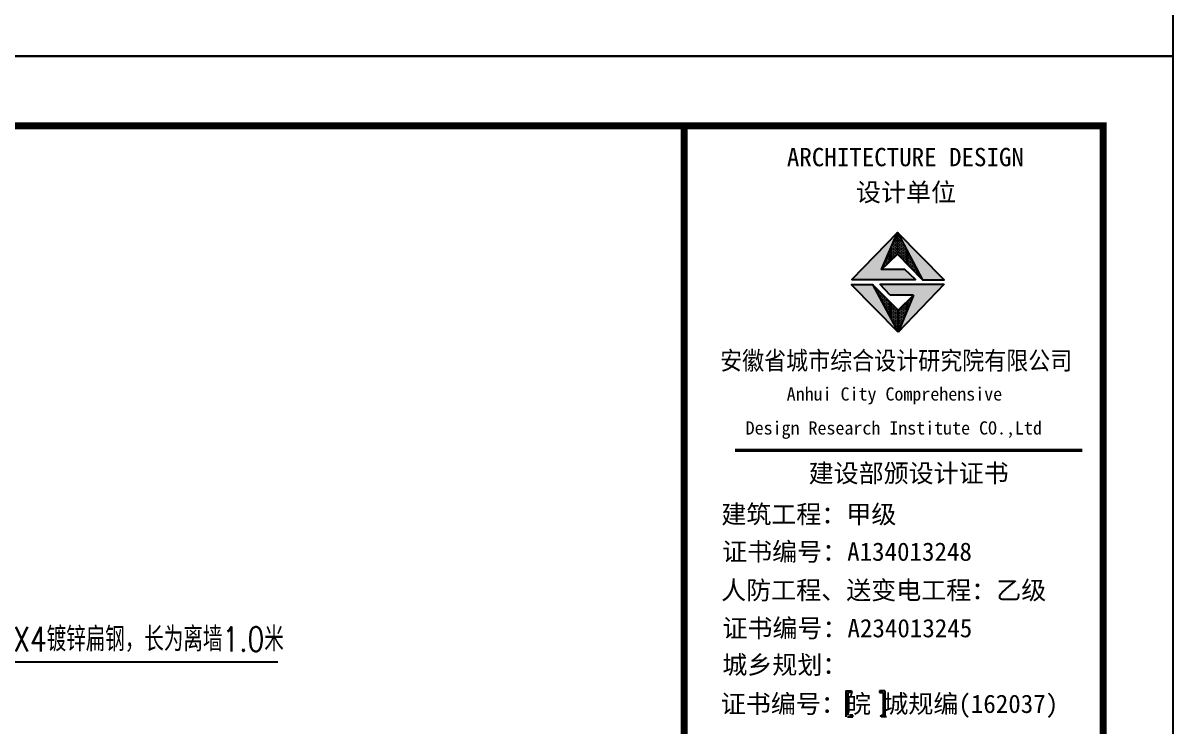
# Model space of a CAD drawing. Extents: x 185245 to 1992634, y -19957 to 755165.
# Drawn here: x 1909937 to 1934674, y 360259 to 375386 of the extents above; entities that cross this region are included whole.
import ezdxf

# ---------------------------------------------------------------- set-up
doc = ezdxf.new("R2010")
doc.units = 0
doc.header["$LTSCALE"] = 1000
doc.header["$MEASUREMENT"] = 0
for name, color, linetype in [('DIM-箱柜', 3, 'Continuous'), ('PUB_TITLE', 4, 'Continuous'), ('图框', 4, 'Continuous')]:
    doc.layers.add(name, color=color, linetype=linetype)
doc.styles.add('_TEL_DIM', font='SIMPLEX', dxfattribs={"width": 0.8, "height": 3.5, "bigfont": 'HZTXT'})
doc.styles.add('黑体', font='simhei.ttf')

# ---------------------------------------------------------------- blocks, each defined once
blk = doc.blocks.new('A$C31D40216')
at = {"layer": '图框'}
for color, points in [(1, [(4320, 56910), (4662, 57702), (3677, 56690), (5048, 56690), (4820, 56910)]), (1, [(5199, 56686), (5664, 56686), (4662, 57702)]), (1, [(4121, 56588), (3666, 56588), (4675, 55563)]), (1, [(4278, 56591), (4502, 56356), (5009, 56356), (4675, 55563), (5664, 56591)]), (4, [(3593, 47804), (3669, 47804), (3669, 47842), (3634, 47842), (3551, 47842), (3551, 47284), (3634, 47284), (3669, 47284), (3669, 47322), (3593, 47322)]), (4, [(4350, 47322), (4273, 47322), (4273, 47284), (4309, 47284), (4391, 47284), (4391, 47842), (4309, 47842), (4273, 47842), (4273, 47804), (4350, 47804)])]:
    blk.add_hatch(color=color, dxfattribs=at).paths.add_polyline_path(points)
h = blk.add_hatch(dxfattribs=at)
h.set_pattern_fill('DOTS', color=256, scale=450, style=0)
h.set_pattern_definition([(0, (-3414382.68, 1349276.69), (14.0625, 28.125), [0, -28.125])])
h.paths.add_polyline_path([(4675, 55563), (4675, 56036), (4121, 56588)])
h.paths.add_polyline_path([(5009, 56356), (4675, 56036), (4675, 55563)])
h.paths.add_polyline_path([(4662, 57702), (4662, 57236), (5199, 56686)])
h.paths.add_polyline_path([(4662, 57236), (4662, 57702), (4320, 56910)])
for p, q in [((4320, 56910), (4662, 57702)), ((4662, 57702), (5199, 56686)), ((4675, 55563), (3666, 56588)), ((3666, 56588), (4121, 56588)), ((4675, 55563), (3666, 56588)), ((3666, 56588), (4121, 56588)), ((3666, 56588), (4121, 56588)), ((4675, 56036), (4121, 56588)), ((4278, 56591), (5664, 56591)), ((4502, 56356), (4278, 56591)), ((5664, 56591), (4675, 55563)), ((5009, 56356), (4502, 56356)), ((4675, 56036), (5009, 56356)), ((5009, 56356), (4675, 55563)), ((4675, 55563), (4675, 56036)), ((4675, 55563), (4675, 56036)), ((4675, 55563), (4675, 56036))]:
    blk.add_line(p, q, dxfattribs=at)
at = {"layer": '图框', "color": 1}
for p, q in [((4675, 55563), (3666, 56588)), ((4121, 56588), (4675, 55563))]:
    blk.add_line(p, q, dxfattribs=at)
at = {"layer": '图框', "color": 4}
for p, q in [((3551, 47842), (3634, 47842)), ((3551, 47842), (3551, 47284)), ((3669, 47804), (3593, 47804)), ((3593, 47804), (3593, 47322)), ((3634, 47842), (3669, 47842)), ((3669, 47842), (3669, 47804)), ((4309, 47842), (4273, 47842)), ((4273, 47842), (4273, 47804)), ((4273, 47804), (4350, 47804)), ((4391, 47842), (4309, 47842)), ((4350, 47804), (4350, 47322)), ((4391, 47842), (4391, 47284)), ((3586, 47284), (3668, 47284)), ((3704, 47322), (3627, 47322)), ((3668, 47284), (3704, 47284)), ((3704, 47284), (3704, 47322)), ((4308, 47284), (4308, 47322)), ((4308, 47322), (4385, 47322)), ((4343, 47284), (4308, 47284)), ((4426, 47284), (4343, 47284))]:
    blk.add_line(p, q, dxfattribs=at)
for points, const_width in [([(74, 60000), (74, 0)], 148), ([(1167, 53016), (8637, 53016)], 74.7)]:
    blk.add_lwpolyline(points, dxfattribs=dict(at, const_width=const_width))
at = {"layer": '图框'}
for points in [[(4820, 56910), (4320, 56910), (4662, 57236), (5199, 56686), (5664, 56686), (4662, 57702), (3677, 56690), (5048, 56690), (4820, 56910)], [(4662, 57702), (4662, 57236)]]:
    blk.add_lwpolyline(points, dxfattribs=at)
at = {"layer": '图框', "color": 4, "style": '黑体'}
for s, height, p in [('ARCHITECTURE DESIGN', 394.42, (2282, 59130)), ('设计单位', 394.4, (3769, 58375)), ('Anhui City Comprehensive ', 283.86, (2278, 54088)), (' Design Research Institute CO.,Ltd', 283.86, (1202, 53357)), ('建设部颁设计证书', 394.4, (2750, 52328)), (' 建筑工程：甲级', 394.4, (603, 51444)), ('证书编号：A134013248', 394.42, (889, 50640)), ('人防工程、送变电工程：乙级', 394.42, (868, 49810)), ('证书编号：A234013245', 394.42, (896, 48994)), ('城乡规划：', 394.4, (893, 48206)), ('证书编号：皖 城规编(162037)', 394.42, (861, 47366))]:
    blk.add_text(s, height=height, dxfattribs=at).set_placement(p)
at = {"layer": '图框', "color": 4, "style": '黑体', "width": 0.88}
blk.add_text('安徽省城市综合设计研究院有限公司', height=394.42, dxfattribs=at).set_placement((846, 54751))

msp = doc.modelspace()

# ---------------------------------------------------------------- linework, layer by layer
at = {"layer": 'DIM-箱柜', "color": 7}
msp.add_line((1909318.8, 361639.6, 0), (1915417.6, 361639.6, 0), dxfattribs=at)
at = {"layer": 'PUB_TITLE'}
for points in [[(1845574.4, 374673.5), (1934674.4, 374673.5), (1934674.4, 437673.5), (1845574.4, 437673.5)], [(1845574.4, 311673.5), (1934674.4, 311673.5), (1934674.4, 374673.5), (1845574.4, 374673.5)]]:
    msp.add_lwpolyline(points, close=True, dxfattribs=at)
at = {"layer": 'PUB_TITLE', "const_width": 150}
msp.add_lwpolyline([(1849324.4, 313173.5), (1933174.4, 313173.5), (1933174.4, 373173.5), (1849324.4, 373173.5)], close=True, dxfattribs=at)

# ---------------------------------------------------------------- block references
msp.add_blockref('A$C31D40216', (1924086.6, 313173.5))

# ---------------------------------------------------------------- texts
at = {"layer": 'DIM-箱柜', "color": 7, "style": '_TEL_DIM', "width": 0.8}
msp.add_text('-40X4镀锌扁钢，长为离墙1.0米', height=525, dxfattribs=at).set_placement((1908538.5, 361865.1, 0))

doc.saveas('drawing.dxf')
